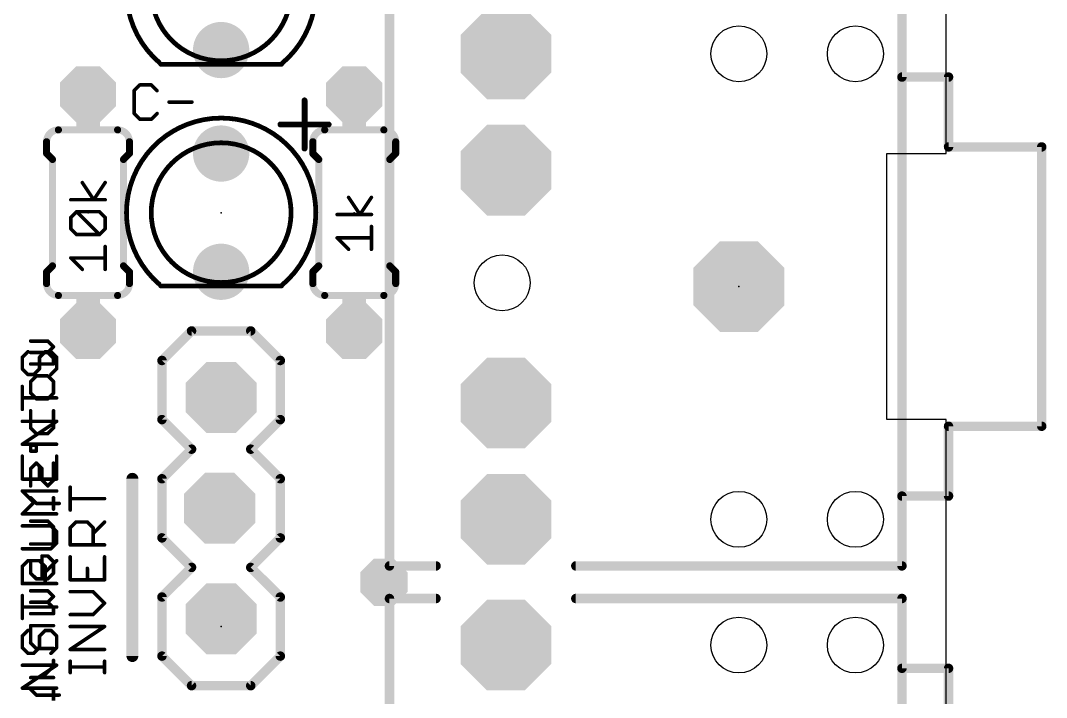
# Model space of a CAD drawing. Extents: x -2.2 to 51.7, y -0.4 to 51.
# Drawn here: x 29.67 to 51.69, y 22.61 to 37.15 of the extents above; entities that cross this region are included whole.
import ezdxf

# ---------------------------------------------------------------- set-up
doc = ezdxf.new("R2010")
doc.units = 0
for name, color, linetype in [('17', 94, 'CONTINUOUS'), ('18', 94, 'CONTINUOUS'), ('20', 178, 'CONTINUOUS'), ('21', 250, 'CONTINUOUS'), ('22', 250, 'CONTINUOUS'), ('23', 178, 'CONTINUOUS'), ('25', 250, 'CONTINUOUS'), ('253', 6, 'CONTINUOUS'), ('27', 250, 'CONTINUOUS'), ('51', 250, 'CONTINUOUS')]:
    doc.layers.add(name, color=color, linetype=linetype)

# ---------------------------------------------------------------- blocks, each defined once
blk = doc.blocks.new('ROUNDP')
at = {"const_width": 0.5}
blk.add_lwpolyline([(0, -0.25, 1), (0, 0.25, 1), (0, -0.25)], format="xyb", dxfattribs=at)
blk = doc.blocks.new('OCTAGONP')
at = {"const_width": 0.5}
blk.add_lwpolyline([(-0.25, -0.1036), (-0.25, 0.1036), (-0.1036, 0.25), (0.1036, 0.25), (0.25, 0.1036), (0.25, -0.1036), (0.1036, -0.25), (-0.1036, -0.25), (-0.25, -0.1036), (-0.25, 0.1036)], dxfattribs=at)
blk = doc.blocks.new('RECT')
blk.add_solid([(-0.5, -0.5), (0.5, -0.5), (-0.5, 0.5), (0.5, 0.5)])
blk = doc.blocks.new('OCTAGONV')
at = {"const_width": 0.5}
blk.add_lwpolyline([(-0.25, -0.1036), (-0.25, 0.1036), (-0.1036, 0.25), (0.1036, 0.25), (0.25, 0.1036), (0.25, -0.1036), (0.1036, -0.25), (-0.1036, -0.25), (-0.25, -0.1036), (-0.25, 0.1036)], dxfattribs=at)

msp = doc.modelspace()

# ---------------------------------------------------------------- linework, layer by layer
at = {"layer": '20'}
for p, q in [((49.53, 34.29), (49.53, 50.4825)), ((48.26, 28.575), (48.26, 34.29)), ((48.26, 34.29), (48.5775, 34.29)), ((48.5775, 34.29), (49.53, 34.29)), ((49.53, 28.575), (48.26, 28.575)), ((49.53, 21.59), (49.53, 28.575))]:
    msp.add_line(p, q, dxfattribs=at)
for centre in [(45.085, 36.4325), (47.585, 36.4325), (40.005, 31.5125), (45.085, 26.4325), (47.585, 26.4325), (45.085, 23.7325), (47.585, 23.7325)]:
    msp.add_circle(centre, 0.6, dxfattribs=at)
at = {"layer": '21'}
for points, const_width in [([(31.9405, 37.7825, 0.2206), (32.6599, 36.2313)], 0.1016), ([(35.2734, 36.2215, 0.2226), (36.0045, 37.7825)], 0.1016), ([(32.6771, 36.2331, 1), (32.6771, 36.1823)], 0.0508), ([(32.8803, 36.1823, 1), (32.8803, 36.2331)], 0.0508), ([(35.0139, 36.2331, 1), (35.0139, 36.1823)], 0.0508), ([(35.2679, 36.1823, 1), (35.2679, 36.2331)], 0.0508), ([(35.7943, 35.4312, 1), (35.7308, 35.4312)], 0.0635), ([(30.48, 34.798, 0.4142), (30.226, 34.544)], 0.1524), ([(30.48, 34.7599, 1), (30.48, 34.8361)], 0.0762), ([(32.004, 34.544, 0.4142), (31.75, 34.798)], 0.1524), ([(31.75, 34.8361, 1), (31.75, 34.7599)], 0.0762), ([(32.9643, 34.7843, 0.2691), (31.9405, 33.02)], 0.1016), ([(32.9769, 34.7622, 1), (32.9517, 34.8064)], 0.0508), ([(36.0045, 33.02, 0.277), (34.9287, 34.8129)], 0.1016), ([(34.9407, 34.8353, 1), (34.9167, 34.7905)], 0.0508), ([(35.2456, 34.9461, 1), (35.2456, 34.8826)], 0.0635), ([(36.195, 34.798, 0.4142), (35.941, 34.544)], 0.1524), ([(36.195, 34.7599, 1), (36.195, 34.8361)], 0.0762), ([(36.2794, 34.8826, 1), (36.2794, 34.9461)], 0.0635), ([(37.719, 34.544, 0.4142), (37.465, 34.798)], 0.1524), ([(37.465, 34.8361, 1), (37.465, 34.7599)], 0.0762), ([(30.2641, 34.544, 1), (30.1879, 34.544)], 0.0762), ([(30.1879, 34.544, 1), (30.2641, 34.544)], 0.0762), ([(32.0421, 34.544, 1), (31.9659, 34.544)], 0.0762), ([(31.9659, 34.544, 1), (32.0421, 34.544)], 0.0762), ([(35.9791, 34.544, 1), (35.9029, 34.544)], 0.0762), ([(35.9029, 34.544, 1), (35.9791, 34.544)], 0.0762), ([(37.7571, 34.544, 1), (37.6809, 34.544)], 0.0762), ([(37.6809, 34.544, 1), (37.7571, 34.544)], 0.0762), ([(30.2529, 34.3169, 1), (30.1991, 34.2631)], 0.0762), ([(32.0309, 34.2631, 1), (31.9771, 34.3169)], 0.0762), ([(35.7308, 34.3974, 1), (35.7943, 34.3974)], 0.0635), ([(35.9679, 34.3169, 1), (35.9141, 34.2631)], 0.0762), ([(37.7459, 34.2631, 1), (37.6921, 34.3169)], 0.0762), ([(30.1879, 34.29, 1), (30.2641, 34.29)], 0.0762), ([(30.3911, 34.163, 1), (30.3149, 34.163)], 0.0762), ([(30.3261, 34.1361, 1), (30.3799, 34.1899)], 0.0762), ([(31.9151, 34.163, 1), (31.8389, 34.163)], 0.0762), ([(31.8501, 34.1899, 1), (31.9039, 34.1361)], 0.0762), ([(31.9659, 34.29, 1), (32.0421, 34.29)], 0.0762), ([(35.9029, 34.29, 1), (35.9791, 34.29)], 0.0762), ([(36.1061, 34.163, 1), (36.0299, 34.163)], 0.0762), ([(36.0411, 34.1361, 1), (36.0949, 34.1899)], 0.0762), ([(37.6301, 34.163, 1), (37.5539, 34.163)], 0.0762), ([(37.5651, 34.1899, 1), (37.6189, 34.1361)], 0.0762), ([(37.6809, 34.29, 1), (37.7571, 34.29)], 0.0762), ([(31.9405, 33.02, 0.2206), (32.6599, 31.4688)], 0.1016), ([(31.9151, 33.02, 1), (31.9659, 33.02)], 0.0508), ([(35.2734, 31.459, 0.2226), (36.0045, 33.02)], 0.1016), ([(35.9791, 33.02, 1), (36.0299, 33.02)], 0.0508), ([(30.3799, 31.8501, 1), (30.3261, 31.9039)], 0.0762), ([(31.9039, 31.9039, 1), (31.8501, 31.8501)], 0.0762), ([(36.0949, 31.8501, 1), (36.0411, 31.9039)], 0.0762), ([(37.6189, 31.9039, 1), (37.5651, 31.8501)], 0.0762), ([(30.2641, 31.75, 1), (30.1879, 31.75)], 0.0762), ([(30.1991, 31.7769, 1), (30.2529, 31.7231)], 0.0762), ([(30.3149, 31.877, 1), (30.3911, 31.877)], 0.0762), ([(31.8389, 31.877, 1), (31.9151, 31.877)], 0.0762), ([(32.0421, 31.75, 1), (31.9659, 31.75)], 0.0762), ([(31.9771, 31.7231, 1), (32.0309, 31.7769)], 0.0762), ([(35.9791, 31.75, 1), (35.9029, 31.75)], 0.0762), ([(35.9141, 31.7769, 1), (35.9679, 31.7231)], 0.0762), ([(36.0299, 31.877, 1), (36.1061, 31.877)], 0.0762), ([(37.5539, 31.877, 1), (37.6301, 31.877)], 0.0762), ([(37.7571, 31.75, 1), (37.6809, 31.75)], 0.0762), ([(37.6921, 31.7231, 1), (37.7459, 31.7769)], 0.0762), ([(30.226, 31.496, 0.4142), (30.48, 31.242)], 0.1524), ([(30.2641, 31.496, 1), (30.1879, 31.496)], 0.0762), ([(30.1879, 31.496, 1), (30.2641, 31.496)], 0.0762), ([(31.75, 31.242, 0.4142), (32.004, 31.496)], 0.1524), ([(32.0421, 31.496, 1), (31.9659, 31.496)], 0.0762), ([(31.9659, 31.496, 1), (32.0421, 31.496)], 0.0762), ([(32.6771, 31.4706, 1), (32.6771, 31.4198)], 0.0508), ([(32.8803, 31.4198, 1), (32.8803, 31.4706)], 0.0508), ([(35.0139, 31.4706, 1), (35.0139, 31.4198)], 0.0508), ([(35.2679, 31.4198, 1), (35.2679, 31.4706)], 0.0508), ([(35.941, 31.496, 0.4142), (36.195, 31.242)], 0.1524), ([(35.9791, 31.496, 1), (35.9029, 31.496)], 0.0762), ([(35.9029, 31.496, 1), (35.9791, 31.496)], 0.0762), ([(37.465, 31.242, 0.4142), (37.719, 31.496)], 0.1524), ([(37.7571, 31.496, 1), (37.6809, 31.496)], 0.0762), ([(37.6809, 31.496, 1), (37.7571, 31.496)], 0.0762), ([(30.48, 31.2039, 1), (30.48, 31.2801)], 0.0762), ([(31.75, 31.2801, 1), (31.75, 31.2039)], 0.0762), ([(36.195, 31.2039, 1), (36.195, 31.2801)], 0.0762), ([(37.465, 31.2801, 1), (37.465, 31.2039)], 0.0762), ([(33.3375, 30.5308, 1), (33.3375, 30.4292)], 0.1016), ([(33.3734, 30.4441, 1), (33.3016, 30.5159)], 0.1016), ([(34.6434, 30.5159, 1), (34.5716, 30.4441)], 0.1016), ([(34.6075, 30.4292, 1), (34.6075, 30.5308)], 0.1016), ([(29.7237, 29.9119, 1), (29.6856, 29.9119)], 0.0381), ([(29.841, 30.0213, 1), (29.8141, 30.0482)], 0.0381), ([(30.0923, 29.9119, 1), (30.0542, 29.9119)], 0.0381), ([(30.1962, 30.0538, 1), (30.1962, 30.0157)], 0.0381), ([(30.2096, 30.0213, 1), (30.1827, 30.0482)], 0.0381), ([(30.3325, 30.0482, 1), (30.3056, 30.0213)], 0.0381), ([(30.319, 30.0157, 1), (30.319, 30.0538)], 0.0381), ([(30.461, 29.9119, 1), (30.4229, 29.9119)], 0.0381), ([(29.6912, 29.9254, 1), (29.7181, 29.8984)], 0.0381), ([(30.0598, 29.9254, 1), (30.0868, 29.8984)], 0.0381), ([(30.4284, 29.8984, 1), (30.4554, 29.9254)], 0.0381), ([(32.7533, 29.845, 1), (32.6517, 29.845)], 0.1016), ([(32.6666, 29.8809, 1), (32.7384, 29.8091)], 0.1016), ([(35.2933, 29.845, 1), (35.1917, 29.845)], 0.1016), ([(35.2066, 29.8091, 1), (35.2784, 29.8809)], 0.1016), ([(29.7181, 29.6796, 1), (29.6912, 29.6527)], 0.0381), ([(29.6856, 29.6661, 1), (29.7237, 29.6661)], 0.0381), ([(29.8275, 29.5623, 1), (29.8275, 29.5242)], 0.0381), ([(29.8141, 29.5298, 1), (29.841, 29.5567)], 0.0381), ([(29.9369, 29.5567, 1), (29.9639, 29.5298)], 0.0381), ([(29.9504, 29.5242, 1), (29.9504, 29.5623)], 0.0381), ([(30.0542, 29.6661, 1), (30.0923, 29.6661)], 0.0381), ([(30.0868, 29.6527, 1), (30.0598, 29.6796)], 0.0381), ([(30.3056, 29.5567, 1), (30.3325, 29.5298)], 0.0381), ([(30.4229, 29.6661, 1), (30.461, 29.6661)], 0.0381), ([(30.4554, 29.6527, 1), (30.4284, 29.6796)], 0.0381), ([(29.7237, 29.2863, 1), (29.6856, 29.2863)], 0.0381), ([(29.7047, 29.0597, 1), (29.7047, 29.0216)], 0.0381), ([(30.4419, 29.0216, 1), (30.4419, 29.0597)], 0.0381), ([(29.6856, 28.7949, 1), (29.7237, 28.7949)], 0.0381), ([(32.7384, 28.6109, 1), (32.6666, 28.5391)], 0.1016), ([(35.2784, 28.5391, 1), (35.2066, 28.6109)], 0.1016), ([(29.7047, 28.557, 1), (29.7047, 28.5189)], 0.0381), ([(30.4525, 28.5221, 1), (30.4313, 28.5538)], 0.0381), ([(30.4419, 28.5189, 1), (30.4419, 28.557)], 0.0381), ([(32.6517, 28.575, 1), (32.7533, 28.575)], 0.1016), ([(35.1917, 28.575, 1), (35.2933, 28.575)], 0.1016), ([(29.7047, 28.0655, 1), (29.7047, 28.0274)], 0.0381), ([(29.6941, 28.0623, 1), (29.7152, 28.0306)], 0.0381), ([(30.4419, 28.0274, 1), (30.4419, 28.0655)], 0.0381), ([(33.3734, 27.9041, 1), (33.3016, 27.9759)], 0.1016), ([(33.3016, 27.9041, 1), (33.3734, 27.9759)], 0.1016), ([(34.6434, 27.9759, 1), (34.5716, 27.9041)], 0.1016), ([(34.5716, 27.9759, 1), (34.6434, 27.9041)], 0.1016), ([(29.7237, 27.7895, 1), (29.6856, 27.7895)], 0.0381), ([(30.461, 27.7895, 1), (30.4229, 27.7895)], 0.0381), ([(30.0923, 27.5438, 1), (30.0542, 27.5438)], 0.0381), ([(29.7047, 27.3171, 1), (29.7047, 27.279)], 0.0381), ([(29.6856, 27.298, 1), (29.7237, 27.298)], 0.0381), ([(30.0542, 27.298, 1), (30.0923, 27.298)], 0.0381), ([(30.4229, 27.298, 1), (30.461, 27.298)], 0.0381), ([(30.4419, 27.279, 1), (30.4419, 27.3171)], 0.0381), ([(32.131, 27.305, 1), (32.004, 27.305)], 0.127), ([(32.7533, 27.305, 1), (32.6517, 27.305)], 0.1016), ([(32.6666, 27.3409, 1), (32.7384, 27.2691)], 0.1016), ([(35.2933, 27.305, 1), (35.1917, 27.305)], 0.1016), ([(35.2066, 27.2691, 1), (35.2784, 27.3409)], 0.1016), ([(29.7181, 27.0546, 1), (29.6912, 27.0276)], 0.0381), ([(29.7047, 27.0602, 1), (29.7047, 27.0221)], 0.0381), ([(30.4419, 27.0221, 1), (30.4419, 27.0602)], 0.0381), ([(29.9639, 26.7819, 1), (29.9369, 26.8088)], 0.0381), ([(29.9369, 26.7819, 1), (29.9639, 26.8088)], 0.0381), ([(29.6912, 26.5631, 1), (29.7181, 26.5361)], 0.0381), ([(29.7047, 26.5687, 1), (29.7047, 26.5306)], 0.0381), ([(30.4419, 26.5306, 1), (30.4419, 26.5687)], 0.0381), ([(29.7047, 26.3117, 1), (29.7047, 26.2736)], 0.0381), ([(30.3325, 26.3062, 1), (30.3056, 26.2792)], 0.0381), ([(30.319, 26.2736, 1), (30.319, 26.3117)], 0.0381), ([(30.461, 26.1698, 1), (30.4229, 26.1698)], 0.0381), ([(30.4284, 26.1563, 1), (30.4554, 26.1833)], 0.0381), ([(32.7384, 26.0709, 1), (32.6666, 25.9991)], 0.1016), ([(32.6517, 26.035, 1), (32.7533, 26.035)], 0.1016), ([(35.1917, 26.035, 1), (35.2933, 26.035)], 0.1016), ([(35.2784, 25.9991, 1), (35.2066, 26.0709)], 0.1016), ([(29.7047, 25.8203, 1), (29.7047, 25.7822)], 0.0381), ([(30.3056, 25.8147, 1), (30.3325, 25.7877)], 0.0381), ([(30.319, 25.7822, 1), (30.319, 25.8203)], 0.0381), ([(30.4229, 25.9241, 1), (30.461, 25.9241)], 0.0381), ([(30.4554, 25.9106, 1), (30.4284, 25.9375)], 0.0381), ([(29.8275, 25.5633, 1), (29.8275, 25.5252)], 0.0381), ([(29.841, 25.5308, 1), (29.8141, 25.5577)], 0.0381), ([(30.0868, 25.5577, 1), (30.0598, 25.5308)], 0.0381), ([(30.0733, 25.5252, 1), (30.0733, 25.5633)], 0.0381), ([(30.4554, 25.5308, 1), (30.4284, 25.5577)], 0.0381), ([(29.6912, 25.4349, 1), (29.7181, 25.4079)], 0.0381), ([(29.7237, 25.4214, 1), (29.6856, 25.4214)], 0.0381), ([(30.2152, 25.4214, 1), (30.1771, 25.4214)], 0.0381), ([(30.1827, 25.312, 1), (30.2096, 25.2851)], 0.0381), ([(30.1827, 25.4079, 1), (30.2096, 25.4349)], 0.0381), ([(33.3734, 25.3641, 1), (33.3016, 25.4359)], 0.1016), ([(33.3016, 25.3641, 1), (33.3734, 25.4359)], 0.1016), ([(34.6434, 25.4359, 1), (34.5716, 25.3641)], 0.1016), ([(34.5716, 25.4359, 1), (34.6434, 25.3641)], 0.1016), ([(37.585, 25.4833, 1), (37.585, 25.3817)], 0.1016), ([(37.5342, 25.4325, 1), (37.6358, 25.4325)], 0.1016), ([(38.585, 25.3817, 1), (38.585, 25.4833)], 0.1016), ([(41.585, 25.4833, 1), (41.585, 25.3817)], 0.1016), ([(48.5342, 25.4325, 1), (48.6358, 25.4325)], 0.1016), ([(48.585, 25.3817, 1), (48.585, 25.4833)], 0.1016), ([(29.7047, 25.0718, 1), (29.7047, 25.0337)], 0.0381), ([(29.6856, 25.0528, 1), (29.7237, 25.0528)], 0.0381), ([(30.1771, 25.0528, 1), (30.2152, 25.0528)], 0.0381), ([(30.4419, 25.0337, 1), (30.4419, 25.0718)], 0.0381), ([(29.7237, 24.7959, 1), (29.6856, 24.7959)], 0.0381), ([(32.7533, 24.765, 1), (32.6517, 24.765)], 0.1016), ([(32.6666, 24.8009, 1), (32.7384, 24.7291)], 0.1016), ([(35.2933, 24.765, 1), (35.1917, 24.765)], 0.1016), ([(35.2066, 24.7291, 1), (35.2784, 24.8009)], 0.1016), ([(37.6358, 24.7325, 1), (37.5342, 24.7325)], 0.1016), ([(37.585, 24.7833, 1), (37.585, 24.6817)], 0.1016), ([(38.585, 24.6817, 1), (38.585, 24.7833)], 0.1016), ([(41.585, 24.7833, 1), (41.585, 24.6817)], 0.1016), ([(48.6358, 24.7325, 1), (48.5342, 24.7325)], 0.1016), ([(48.585, 24.6817, 1), (48.585, 24.7833)], 0.1016), ([(29.7047, 24.5692, 1), (29.7047, 24.5311)], 0.0381), ([(30.4419, 24.5311, 1), (30.4419, 24.5692)], 0.0381), ([(29.6856, 24.3044, 1), (29.7237, 24.3044)], 0.0381), ([(29.841, 24.034, 1), (29.8141, 24.0609)], 0.0381), ([(30.1962, 24.0665, 1), (30.1962, 24.0284)], 0.0381), ([(30.2096, 24.034, 1), (30.1827, 24.0609)], 0.0381), ([(30.3325, 24.0609, 1), (30.3056, 24.034)], 0.0381), ([(30.319, 24.0284, 1), (30.319, 24.0665)], 0.0381), ([(29.7237, 23.9246, 1), (29.6856, 23.9246)], 0.0381), ([(29.6912, 23.938, 1), (29.7181, 23.9111)], 0.0381), ([(30.0923, 23.9246, 1), (30.0542, 23.9246)], 0.0381), ([(30.0598, 23.938, 1), (30.0868, 23.9111)], 0.0381), ([(30.461, 23.9246, 1), (30.4229, 23.9246)], 0.0381), ([(30.4284, 23.9111, 1), (30.4554, 23.938)], 0.0381), ([(29.7181, 23.6923, 1), (29.6912, 23.6654)], 0.0381), ([(29.6856, 23.6788, 1), (29.7237, 23.6788)], 0.0381), ([(29.8275, 23.575, 1), (29.8275, 23.5369)], 0.0381), ([(29.8141, 23.5425, 1), (29.841, 23.5694)], 0.0381), ([(29.9369, 23.5694, 1), (29.9639, 23.5425)], 0.0381), ([(29.9504, 23.5369, 1), (29.9504, 23.575)], 0.0381), ([(30.0542, 23.6788, 1), (30.0923, 23.6788)], 0.0381), ([(30.0868, 23.6654, 1), (30.0598, 23.6923)], 0.0381), ([(30.3056, 23.5694, 1), (30.3325, 23.5425)], 0.0381), ([(30.4229, 23.6788, 1), (30.461, 23.6788)], 0.0381), ([(30.4554, 23.6654, 1), (30.4284, 23.6923)], 0.0381), ([(32.7384, 23.5309, 1), (32.6666, 23.4591)], 0.1016), ([(35.2784, 23.4591, 1), (35.2066, 23.5309)], 0.1016), ([(32.004, 23.495, 1), (32.131, 23.495)], 0.127), ([(32.6517, 23.495, 1), (32.7533, 23.495)], 0.1016), ([(35.1917, 23.495, 1), (35.2933, 23.495)], 0.1016), ([(29.7047, 23.3181, 1), (29.7047, 23.28)], 0.0381), ([(30.4525, 23.2832, 1), (30.4313, 23.3149)], 0.0381), ([(30.4419, 23.28, 1), (30.4419, 23.3181)], 0.0381), ([(33.3375, 22.9108, 1), (33.3375, 22.8092)], 0.1016), ([(33.3016, 22.8241, 1), (33.3734, 22.8959)], 0.1016), ([(34.5716, 22.8959, 1), (34.6434, 22.8241)], 0.1016), ([(34.6075, 22.8092, 1), (34.6075, 22.9108)], 0.1016), ([(29.7047, 22.8266, 1), (29.7047, 22.7885)], 0.0381), ([(29.6941, 22.8234, 1), (29.7152, 22.7917)], 0.0381), ([(30.4419, 22.7885, 1), (30.4419, 22.8266)], 0.0381)]:
    msp.add_lwpolyline(points, format="xyb", dxfattribs=dict(at, const_width=const_width))
for points, const_width in [([(37.585, 25.4325), (37.585, 37.4325)], 0.2032), ([(48.585, 25.4325), (48.585, 37.4325)], 0.2032), ([(32.6771, 36.2077), (32.8803, 36.2077)], 0.1016), ([(35.2679, 36.2077), (35.0139, 36.2077)], 0.1016), ([(35.7625, 34.3974), (35.7625, 35.4312)], 0.127), ([(35.2456, 34.9143), (36.2794, 34.9143)], 0.127), ([(30.226, 34.544), (30.226, 34.29)], 0.1524), ([(32.004, 34.544), (32.004, 34.29)], 0.1524), ([(35.941, 34.544), (35.941, 34.29)], 0.1524), ([(37.719, 34.544), (37.719, 34.29)], 0.1524), ([(30.353, 34.163), (30.226, 34.29)], 0.1524), ([(31.877, 34.163), (32.004, 34.29)], 0.1524), ([(36.068, 34.163), (35.941, 34.29)], 0.1524), ([(37.592, 34.163), (37.719, 34.29)], 0.1524), ([(30.353, 31.877), (30.353, 34.163)], 0.1524), ([(31.877, 31.877), (31.877, 34.163)], 0.1524), ([(36.068, 31.877), (36.068, 34.163)], 0.1524), ([(37.592, 31.877), (37.592, 34.163)], 0.1524), ([(30.353, 31.877), (30.226, 31.75)], 0.1524), ([(31.877, 31.877), (32.004, 31.75)], 0.1524), ([(36.068, 31.877), (35.941, 31.75)], 0.1524), ([(37.592, 31.877), (37.719, 31.75)], 0.1524), ([(30.226, 31.496), (30.226, 31.75)], 0.1524), ([(32.004, 31.496), (32.004, 31.75)], 0.1524), ([(35.941, 31.496), (35.941, 31.75)], 0.1524), ([(37.719, 31.496), (37.719, 31.75)], 0.1524), ([(32.6771, 31.4452), (32.8803, 31.4452)], 0.1016), ([(35.2679, 31.4452), (35.0139, 31.4452)], 0.1016), ([(32.7025, 29.845), (33.3375, 30.48)], 0.2032), ([(33.3375, 30.48), (34.6075, 30.48)], 0.2032), ([(34.6075, 30.48), (35.2425, 29.845)], 0.2032), ([(29.8275, 30.0348), (29.7047, 29.9119)], 0.0762), ([(29.7047, 29.9119), (29.7047, 29.6661)], 0.0762), ([(30.0733, 29.9119), (30.1962, 30.0348)], 0.0762), ([(30.0733, 29.6661), (30.0733, 29.9119)], 0.0762), ([(30.1962, 30.0348), (30.319, 30.0348)], 0.0762), ([(30.319, 30.0348), (30.4419, 29.9119)], 0.0762), ([(30.4419, 29.9119), (30.4419, 29.6661)], 0.0762), ([(32.7025, 28.575), (32.7025, 29.845)], 0.2032), ([(35.2425, 29.845), (35.2425, 28.575)], 0.2032), ([(29.7047, 29.6661), (29.8275, 29.5433)], 0.0762), ([(29.8275, 29.5433), (29.9504, 29.5433)], 0.0762), ([(29.9504, 29.5433), (30.0733, 29.6661)], 0.0762), ([(30.4419, 29.6661), (30.319, 29.5433)], 0.0762), ([(29.7047, 28.7949), (29.7047, 29.2863)], 0.0762), ([(30.4419, 29.0406), (29.7047, 29.0406)], 0.0762), ([(33.3375, 27.94), (32.7025, 28.575)], 0.2032), ([(35.2425, 28.575), (34.6075, 27.94)], 0.2032), ([(29.7047, 28.0464), (30.4419, 28.5379)], 0.0762), ([(30.4419, 28.5379), (29.7047, 28.5379)], 0.0762), ([(30.4419, 28.0464), (29.7047, 28.0464)], 0.0762), ([(32.7025, 27.305), (33.3375, 27.94)], 0.2032), ([(34.6075, 27.94), (35.2425, 27.305)], 0.2032), ([(29.7047, 27.7895), (29.7047, 27.298)], 0.0762), ([(30.4419, 27.298), (30.4419, 27.7895)], 0.0762), ([(30.0733, 27.298), (30.0733, 27.5438)], 0.0762), ([(29.7047, 27.298), (30.4419, 27.298)], 0.0762), ([(32.0675, 23.495), (32.0675, 27.305)], 0.254), ([(32.7025, 26.035), (32.7025, 27.305)], 0.2032), ([(35.2425, 27.305), (35.2425, 26.035)], 0.2032), ([(29.9504, 26.7954), (29.7047, 27.0411)], 0.0762), ([(29.7047, 27.0411), (30.4419, 27.0411)], 0.0762), ([(29.7047, 26.5496), (29.9504, 26.7954)], 0.0762), ([(30.4419, 26.5496), (29.7047, 26.5496)], 0.0762), ([(30.319, 26.2927), (29.7047, 26.2927)], 0.0762), ([(30.4419, 26.1698), (30.319, 26.2927)], 0.0762), ([(30.4419, 25.9241), (30.4419, 26.1698)], 0.0762), ([(33.3375, 25.4), (32.7025, 26.035)], 0.2032), ([(35.2425, 26.035), (34.6075, 25.4)], 0.2032), ([(29.7047, 25.8012), (30.319, 25.8012)], 0.0762), ([(30.319, 25.8012), (30.4419, 25.9241)], 0.0762), ([(29.7047, 25.4214), (29.8275, 25.5443)], 0.0762), ([(29.8275, 25.5443), (30.0733, 25.5443)], 0.0762), ([(30.0733, 25.5443), (30.1962, 25.4214)], 0.0762), ([(30.1962, 25.2985), (30.4419, 25.5443)], 0.0762), ([(29.7047, 25.0528), (29.7047, 25.4214)], 0.0762), ([(30.1962, 25.4214), (30.1962, 25.0528)], 0.0762), ([(32.7025, 24.765), (33.3375, 25.4)], 0.2032), ([(34.6075, 25.4), (35.2425, 24.765)], 0.2032), ([(37.585, 25.4325), (38.585, 25.4325)], 0.2032), ([(48.585, 25.4325), (41.585, 25.4325)], 0.2032), ([(30.4419, 25.0528), (29.7047, 25.0528)], 0.0762), ([(29.7047, 24.3044), (29.7047, 24.7959)], 0.0762), ([(32.7025, 23.495), (32.7025, 24.765)], 0.2032), ([(35.2425, 24.765), (35.2425, 23.495)], 0.2032), ([(37.585, 12.7325), (37.585, 24.7325)], 0.2032), ([(37.585, 24.7325), (38.585, 24.7325)], 0.2032), ([(48.585, 24.7325), (41.585, 24.7325)], 0.2032), ([(48.585, 12.7325), (48.585, 24.7325)], 0.2032), ([(30.4419, 24.5501), (29.7047, 24.5501)], 0.0762), ([(29.8275, 24.0474), (29.7047, 23.9246)], 0.0762), ([(30.0733, 23.9246), (30.1962, 24.0474)], 0.0762), ([(30.1962, 24.0474), (30.319, 24.0474)], 0.0762), ([(30.319, 24.0474), (30.4419, 23.9246)], 0.0762), ([(29.7047, 23.9246), (29.7047, 23.6788)], 0.0762), ([(30.0733, 23.6788), (30.0733, 23.9246)], 0.0762), ([(30.4419, 23.9246), (30.4419, 23.6788)], 0.0762), ([(29.7047, 23.6788), (29.8275, 23.556)], 0.0762), ([(29.8275, 23.556), (29.9504, 23.556)], 0.0762), ([(29.9504, 23.556), (30.0733, 23.6788)], 0.0762), ([(30.4419, 23.6788), (30.319, 23.556)], 0.0762), ([(32.7025, 23.495), (33.3375, 22.86)], 0.2032), ([(34.6075, 22.86), (35.2425, 23.495)], 0.2032), ([(29.7047, 22.8075), (30.4419, 23.299)], 0.0762), ([(30.4419, 23.299), (29.7047, 23.299)], 0.0762), ([(33.3375, 22.86), (34.6075, 22.86)], 0.2032), ([(30.4419, 22.8075), (29.7047, 22.8075)], 0.0762)]:
    msp.add_lwpolyline(points, dxfattribs=dict(at, const_width=const_width))
at = {"layer": '22', "const_width": 0.0762}
for points in [[(30.2517, 30.2616), (29.8831, 30.2616)], [(30.3746, 30.1387), (30.2517, 30.2616)], [(30.2517, 30.0158), (30.3746, 30.1387)], [(30.2517, 30.0158), (29.8831, 30.0158)], [(30.3746, 29.893), (30.2517, 30.0158)], [(29.8831, 29.7701), (30.3746, 29.7701)], [(30.3746, 29.7701), (30.3746, 29.893)], [(29.8831, 29.3903), (30.006, 29.5132)], [(30.006, 29.5132), (30.2517, 29.5132)], [(30.2517, 29.5132), (30.3746, 29.3903)], [(29.8831, 29.1446), (29.8831, 29.3903)], [(30.3746, 29.3903), (30.3746, 29.1446)], [(30.006, 29.0217), (29.8831, 29.1446)], [(30.3746, 29.1446), (30.2517, 29.0217)], [(30.2517, 29.0217), (30.006, 29.0217)], [(29.8831, 28.3961), (29.8831, 28.7648)], [(30.3746, 28.7648), (30.3746, 28.3961)], [(30.006, 28.2733), (29.8831, 28.3961)], [(30.3746, 28.3961), (30.2517, 28.2733)], [(30.2517, 28.2733), (30.006, 28.2733)], [(30.006, 28.0219), (29.8831, 28.0219)], [(29.8831, 28.0219), (29.8831, 27.8991)], [(30.006, 27.8991), (30.006, 28.0219)], [(29.8831, 27.8991), (30.006, 27.8991)], [(29.8831, 27.5193), (30.006, 27.6421)], [(29.8831, 27.1507), (29.8831, 27.5193)], [(30.006, 27.6421), (30.1288, 27.5193)], [(30.1288, 27.5193), (30.1288, 27.2735)], [(30.3746, 27.2735), (30.3746, 27.6421)], [(30.1288, 27.2735), (30.2517, 27.1507)], [(30.2517, 27.1507), (30.3746, 27.2735)], [(30.006, 26.7746), (29.8831, 26.8975)], [(30.3746, 26.6517), (30.3746, 26.8975)], [(30.4975, 26.7746), (30.006, 26.7746)], [(30.2517, 26.3948), (29.8831, 26.3948)], [(30.3746, 26.2719), (30.2517, 26.3948)], [(30.3746, 25.9033), (30.3746, 26.2719)], [(29.8831, 25.9033), (30.3746, 25.9033)], [(29.8831, 25.5235), (29.8831, 25.2777)], [(30.2517, 25.6464), (30.1288, 25.6464)], [(30.1288, 25.6464), (30.1288, 25.1549)], [(30.3746, 25.5235), (30.2517, 25.6464)], [(30.3746, 25.2777), (30.3746, 25.5235)], [(29.8831, 25.2777), (30.006, 25.1549)], [(30.006, 25.1549), (30.2517, 25.1549)], [(30.2517, 25.1549), (30.3746, 25.2777)], [(30.2517, 24.8979), (29.8831, 24.8979)], [(30.3746, 24.7751), (30.2517, 24.8979)], [(30.2517, 24.6522), (29.8831, 24.6522)], [(30.2517, 24.6522), (30.3746, 24.7751)], [(30.3746, 24.5293), (30.2517, 24.6522)], [(29.8831, 24.4065), (30.3746, 24.4065)], [(30.3746, 24.4065), (30.3746, 24.5293)], [(29.8831, 23.7809), (29.8831, 24.1495)], [(29.8831, 24.1495), (30.3746, 24.1495)], [(30.006, 23.658), (29.8831, 23.7809)], [(30.3746, 23.658), (30.006, 23.658)], [(30.3746, 23.2801), (30.3746, 23.403)], [(30.1288, 23.0344), (30.3746, 23.2801)], [(29.8831, 23.0344), (30.3746, 23.0344)], [(30.006, 22.6583), (29.8831, 22.7812)], [(30.4975, 22.6583), (30.006, 22.6583)], [(30.3746, 22.5354), (30.3746, 22.7812)]]:
    msp.add_lwpolyline(points, dxfattribs=at)
at = {"layer": '22', "const_width": 0.0381}
for points in [[(29.8831, 30.2806, 1), (29.8831, 30.2425)], [(30.2652, 30.2751, 1), (30.2382, 30.2481)], [(30.2517, 30.2425, 1), (30.2517, 30.2806)], [(30.3881, 30.1252, 1), (30.3611, 30.1522)], [(30.3611, 30.1252, 1), (30.3881, 30.1522)], [(29.8831, 30.0349, 1), (29.8831, 29.9968)], [(30.2652, 30.0293, 1), (30.2382, 30.0024)], [(30.2382, 30.0293, 1), (30.2652, 30.0024)], [(30.2517, 29.9968, 1), (30.2517, 30.0349)], [(29.8831, 29.7892, 1), (29.8831, 29.7511)], [(30.3936, 29.893, 1), (30.3555, 29.893)], [(30.3555, 29.7701, 1), (30.3936, 29.7701)], [(30.3611, 29.8795, 1), (30.3881, 29.9064)], [(30.3746, 29.7511, 1), (30.3746, 29.7892)], [(30.006, 29.5322, 1), (30.006, 29.4941)], [(30.0194, 29.4997, 1), (29.9925, 29.5266)], [(30.2652, 29.5266, 1), (30.2382, 29.4997)], [(30.2517, 29.4941, 1), (30.2517, 29.5322)], [(29.8696, 29.4038, 1), (29.8966, 29.3768)], [(29.9022, 29.3903, 1), (29.8641, 29.3903)], [(30.3936, 29.3903, 1), (30.3555, 29.3903)], [(30.3611, 29.3768, 1), (30.3881, 29.4038)], [(29.8966, 29.158, 1), (29.8696, 29.1311)], [(29.8641, 29.1446, 1), (29.9022, 29.1446)], [(30.3555, 29.1446, 1), (30.3936, 29.1446)], [(30.3881, 29.1311, 1), (30.3611, 29.158)], [(30.006, 29.0407, 1), (30.006, 29.0026)], [(29.9925, 29.0082, 1), (30.0194, 29.0352)], [(30.2382, 29.0352, 1), (30.2652, 29.0082)], [(30.2517, 29.0026, 1), (30.2517, 29.0407)], [(29.9022, 28.7648, 1), (29.8641, 28.7648)], [(30.3936, 28.7648, 1), (30.3555, 28.7648)], [(29.8966, 28.4096, 1), (29.8696, 28.3827)], [(29.8641, 28.3961, 1), (29.9022, 28.3961)], [(30.3555, 28.3961, 1), (30.3936, 28.3961)], [(30.3881, 28.3827, 1), (30.3611, 28.4096)], [(30.006, 28.2923, 1), (30.006, 28.2542)], [(29.9925, 28.2598, 1), (30.0194, 28.2867)], [(30.2382, 28.2867, 1), (30.2652, 28.2598)], [(30.2517, 28.2542, 1), (30.2517, 28.2923)], [(29.8831, 28.041, 1), (29.8831, 28.0029)], [(29.9022, 28.0219, 1), (29.8641, 28.0219)], [(30.025, 28.0219, 1), (29.9869, 28.0219)], [(30.006, 28.0029, 1), (30.006, 28.041)], [(29.8831, 27.9181, 1), (29.8831, 27.88)], [(29.8641, 27.8991, 1), (29.9022, 27.8991)], [(29.9869, 27.8991, 1), (30.025, 27.8991)], [(30.006, 27.88, 1), (30.006, 27.9181)], [(29.8696, 27.5327, 1), (29.8966, 27.5058)], [(29.9022, 27.5193, 1), (29.8641, 27.5193)], [(30.0194, 27.6556, 1), (29.9925, 27.6287)], [(30.0194, 27.6287, 1), (29.9925, 27.6556)], [(30.1479, 27.5193, 1), (30.1098, 27.5193)], [(30.1154, 27.5058, 1), (30.1423, 27.5327)], [(30.3936, 27.6421, 1), (30.3555, 27.6421)], [(30.1423, 27.287, 1), (30.1154, 27.2601)], [(30.3881, 27.2601, 1), (30.3611, 27.287)], [(29.8641, 27.1507, 1), (29.9022, 27.1507)], [(30.1098, 27.2735, 1), (30.1479, 27.2735)], [(30.2382, 27.1641, 1), (30.2652, 27.1372)], [(30.2382, 27.1372, 1), (30.2652, 27.1641)], [(30.3555, 27.2735, 1), (30.3936, 27.2735)], [(29.8966, 26.9109, 1), (29.8696, 26.884)], [(30.3936, 26.8975, 1), (30.3555, 26.8975)], [(30.006, 26.7936, 1), (30.006, 26.7555)], [(29.9925, 26.7611, 1), (30.0194, 26.788)], [(30.3555, 26.6517, 1), (30.3936, 26.6517)], [(30.4975, 26.7555, 1), (30.4975, 26.7936)], [(29.8831, 26.4138, 1), (29.8831, 26.3757)], [(30.2652, 26.4082, 1), (30.2382, 26.3813)], [(30.2517, 26.3757, 1), (30.2517, 26.4138)], [(30.3936, 26.2719, 1), (30.3555, 26.2719)], [(30.3611, 26.2584, 1), (30.3881, 26.2854)], [(29.8831, 25.9223, 1), (29.8831, 25.8842)], [(30.3555, 25.9033, 1), (30.3936, 25.9033)], [(30.3746, 25.8842, 1), (30.3746, 25.9223)], [(29.9022, 25.5235, 1), (29.8641, 25.5235)], [(30.1288, 25.6654, 1), (30.1288, 25.6273)], [(30.1479, 25.6464, 1), (30.1098, 25.6464)], [(30.2652, 25.6598, 1), (30.2382, 25.6329)], [(30.2517, 25.6273, 1), (30.2517, 25.6654)], [(30.3936, 25.5235, 1), (30.3555, 25.5235)], [(30.3611, 25.51, 1), (30.3881, 25.537)], [(29.8966, 25.2912, 1), (29.8696, 25.2643)], [(29.8641, 25.2777, 1), (29.9022, 25.2777)], [(30.006, 25.1739, 1), (30.006, 25.1358)], [(29.9925, 25.1414, 1), (30.0194, 25.1683)], [(30.1098, 25.1549, 1), (30.1479, 25.1549)], [(30.2382, 25.1683, 1), (30.2652, 25.1414)], [(30.2517, 25.1358, 1), (30.2517, 25.1739)], [(30.3555, 25.2777, 1), (30.3936, 25.2777)], [(30.3881, 25.2643, 1), (30.3611, 25.2912)], [(29.8831, 24.917, 1), (29.8831, 24.8789)], [(30.2652, 24.9114, 1), (30.2382, 24.8845)], [(30.2517, 24.8789, 1), (30.2517, 24.917)], [(29.8831, 24.6713, 1), (29.8831, 24.6332)], [(30.2652, 24.6657, 1), (30.2382, 24.6387)], [(30.2382, 24.6657, 1), (30.2652, 24.6387)], [(30.2517, 24.6332, 1), (30.2517, 24.6713)], [(30.3881, 24.7616, 1), (30.3611, 24.7885)], [(30.3611, 24.7616, 1), (30.3881, 24.7885)], [(29.8831, 24.4255, 1), (29.8831, 24.3874)], [(30.3936, 24.5293, 1), (30.3555, 24.5293)], [(30.3611, 24.5159, 1), (30.3881, 24.5428)], [(30.3746, 24.3874, 1), (30.3746, 24.4255)], [(30.3555, 24.4065, 1), (30.3936, 24.4065)], [(29.8831, 24.1686, 1), (29.8831, 24.1305)], [(29.9022, 24.1495, 1), (29.8641, 24.1495)], [(30.3746, 24.1305, 1), (30.3746, 24.1686)], [(29.8966, 23.7944, 1), (29.8696, 23.7674)], [(29.8641, 23.7809, 1), (29.9022, 23.7809)], [(30.006, 23.6771, 1), (30.006, 23.639)], [(29.9925, 23.6446, 1), (30.0194, 23.6715)], [(30.3746, 23.639, 1), (30.3746, 23.6771)], [(30.3936, 23.403, 1), (30.3555, 23.403)], [(30.3555, 23.2801, 1), (30.3936, 23.2801)], [(30.3881, 23.2666, 1), (30.3611, 23.2936)], [(29.8831, 23.0534, 1), (29.8831, 23.0153)], [(30.1154, 23.0478, 1), (30.1423, 23.0209)], [(30.3746, 23.0153, 1), (30.3746, 23.0534)], [(29.8966, 22.7946, 1), (29.8696, 22.7677)], [(30.006, 22.6773, 1), (30.006, 22.6392)], [(29.9925, 22.6448, 1), (30.0194, 22.6718)], [(30.3936, 22.7812, 1), (30.3555, 22.7812)], [(30.4975, 22.6392, 1), (30.4975, 22.6773)]]:
    msp.add_lwpolyline(points, format="xyb", dxfattribs=at)
at = {"layer": '23'}
for p in [(31.115, 33.02), (33.9725, 33.02), (36.83, 33.02), (45.085, 31.4325), (33.9725, 24.13)]:
    msp.add_point(p, dxfattribs=at)
at = {"layer": '25', "const_width": 0.0762}
for points in [[(32.2285, 35.7638), (32.1056, 35.641)], [(32.1056, 35.641), (32.1056, 35.1495)], [(32.4742, 35.7638), (32.2285, 35.7638)], [(32.5971, 35.641), (32.4742, 35.7638)], [(32.854, 35.3952), (33.3455, 35.3952)], [(32.1056, 35.1495), (32.2285, 35.0266)], [(32.2285, 35.0266), (32.4742, 35.0266)], [(32.4742, 35.0266), (32.5971, 35.1495)], [(30.7334, 26.632), (30.7334, 27.1235)], [(31.4706, 26.8777), (30.7334, 26.8777)], [(30.7334, 26.2522), (30.8562, 26.3751)], [(30.7334, 25.8836), (30.7334, 26.2522)], [(30.8562, 26.3751), (31.102, 26.3751)], [(31.102, 26.3751), (31.2249, 26.2522)], [(31.2249, 26.1293), (31.4706, 26.3751)], [(31.2249, 26.2522), (31.2249, 25.8836)], [(31.4706, 25.8836), (30.7334, 25.8836)], [(30.7334, 25.6267), (30.7334, 25.1352)], [(31.4706, 25.1352), (31.4706, 25.6267)], [(31.102, 25.1352), (31.102, 25.3809)], [(30.7334, 25.1352), (31.4706, 25.1352)], [(31.2249, 24.8782), (30.7334, 24.8782)], [(31.4706, 24.6325), (31.2249, 24.8782)], [(31.2249, 24.3868), (31.4706, 24.6325)], [(30.7334, 24.3868), (31.2249, 24.3868)], [(30.7334, 23.6383), (31.4706, 24.1298)], [(31.4706, 24.1298), (30.7334, 24.1298)], [(31.4706, 23.6383), (30.7334, 23.6383)], [(30.7334, 23.1394), (30.7334, 23.3851)], [(31.4706, 23.1394), (31.4706, 23.3851)], [(31.4706, 23.2623), (30.7334, 23.2623)]]:
    msp.add_lwpolyline(points, dxfattribs=at)
at = {"layer": '25', "const_width": 0.0381}
for points in [[(32.1247, 35.641, 1), (32.0866, 35.641)], [(32.0921, 35.6544, 1), (32.1191, 35.6275)], [(32.2285, 35.7829, 1), (32.2285, 35.7448)], [(32.2419, 35.7504, 1), (32.215, 35.7773)], [(32.4877, 35.7773, 1), (32.4607, 35.7504)], [(32.4742, 35.7448, 1), (32.4742, 35.7829)], [(32.5836, 35.6275, 1), (32.6106, 35.6544)], [(32.854, 35.4143, 1), (32.854, 35.3762)], [(33.3455, 35.3762, 1), (33.3455, 35.4143)], [(32.1191, 35.1629, 1), (32.0921, 35.136)], [(32.0866, 35.1495, 1), (32.1247, 35.1495)], [(32.2285, 35.0457, 1), (32.2285, 35.0076)], [(32.215, 35.0131, 1), (32.2419, 35.0401)], [(32.4607, 35.0401, 1), (32.4877, 35.0131)], [(32.4742, 35.0076, 1), (32.4742, 35.0457)], [(32.6106, 35.136, 1), (32.5836, 35.1629)], [(30.7524, 27.1235, 1), (30.7143, 27.1235)], [(30.7334, 26.8968, 1), (30.7334, 26.8587)], [(31.4706, 26.8587, 1), (31.4706, 26.8968)], [(30.7143, 26.632, 1), (30.7524, 26.632)], [(30.7199, 26.2657, 1), (30.7468, 26.2387)], [(30.7524, 26.2522, 1), (30.7143, 26.2522)], [(30.8562, 26.3941, 1), (30.8562, 26.356)], [(30.8697, 26.3616, 1), (30.8428, 26.3885)], [(31.1155, 26.3885, 1), (31.0885, 26.3616)], [(31.102, 26.356, 1), (31.102, 26.3941)], [(31.2439, 26.2522, 1), (31.2058, 26.2522)], [(31.2114, 26.2387, 1), (31.2383, 26.2657)], [(31.4841, 26.3616, 1), (31.4571, 26.3885)], [(31.2114, 26.1428, 1), (31.2383, 26.1159)], [(30.7334, 25.9026, 1), (30.7334, 25.8645)], [(30.7143, 25.8836, 1), (30.7524, 25.8836)], [(31.2058, 25.8836, 1), (31.2439, 25.8836)], [(31.4706, 25.8645, 1), (31.4706, 25.9026)], [(30.7524, 25.6267, 1), (30.7143, 25.6267)], [(31.4897, 25.6267, 1), (31.4516, 25.6267)], [(31.121, 25.3809, 1), (31.0829, 25.3809)], [(30.7334, 25.1542, 1), (30.7334, 25.1161)], [(30.7143, 25.1352, 1), (30.7524, 25.1352)], [(31.0829, 25.1352, 1), (31.121, 25.1352)], [(31.4516, 25.1352, 1), (31.4897, 25.1352)], [(31.4706, 25.1161, 1), (31.4706, 25.1542)], [(30.7334, 24.8973, 1), (30.7334, 24.8592)], [(31.2383, 24.8917, 1), (31.2114, 24.8648)], [(31.2249, 24.8592, 1), (31.2249, 24.8973)], [(31.4841, 24.619, 1), (31.4571, 24.646)], [(31.4571, 24.619, 1), (31.4841, 24.646)], [(30.7334, 24.4058, 1), (30.7334, 24.3677)], [(31.2114, 24.4002, 1), (31.2383, 24.3733)], [(31.2249, 24.3677, 1), (31.2249, 24.4058)], [(30.7334, 24.1489, 1), (30.7334, 24.1108)], [(31.4812, 24.114, 1), (31.46, 24.1457)], [(31.4706, 24.1108, 1), (31.4706, 24.1489)], [(30.7334, 23.6574, 1), (30.7334, 23.6193)], [(30.7228, 23.6542, 1), (30.7439, 23.6225)], [(31.4706, 23.6193, 1), (31.4706, 23.6574)], [(30.7524, 23.3851, 1), (30.7143, 23.3851)], [(31.4897, 23.3851, 1), (31.4516, 23.3851)], [(30.7334, 23.2813, 1), (30.7334, 23.2432)], [(30.7143, 23.1394, 1), (30.7524, 23.1394)], [(31.4516, 23.1394, 1), (31.4897, 23.1394)], [(31.4706, 23.2432, 1), (31.4706, 23.2813)]]:
    msp.add_lwpolyline(points, format="xyb", dxfattribs=at)
at = {"layer": '253', "const_width": 0.1016}
for points in [[(33.9725, 36.2815, 1), (33.9725, 39.2835, 1), (33.9725, 36.2815)], [(33.9725, 31.519, 1), (33.9725, 34.521, 1), (33.9725, 31.519)]]:
    msp.add_lwpolyline(points, format="xyb", dxfattribs=at)
at = {"layer": '27', "const_width": 0.0762}
for points in [[(31.2376, 33.298), (30.9918, 33.6666)], [(31.4833, 33.6666), (31.2376, 33.298)], [(31.4833, 33.298), (30.7461, 33.298)], [(36.9526, 32.9805), (36.7068, 33.3491)], [(37.1983, 33.3491), (36.9526, 32.9805)], [(30.7461, 32.9182), (30.8689, 33.0411)], [(30.8689, 33.0411), (31.3604, 33.0411)], [(31.3604, 32.5496), (30.8689, 33.0411)], [(31.3604, 33.0411), (31.4833, 32.9182)], [(30.7461, 32.6725), (30.7461, 32.9182)], [(31.4833, 32.9182), (31.4833, 32.6725)], [(37.1983, 32.9805), (36.4611, 32.9805)], [(30.8689, 32.5496), (30.7461, 32.6725)], [(31.4833, 32.6725), (31.3604, 32.5496)], [(37.1983, 32.2321), (37.1983, 32.7236)], [(31.3604, 32.5496), (30.8689, 32.5496)], [(36.7068, 32.2321), (36.4611, 32.4778)], [(36.4611, 32.4778), (37.1983, 32.4778)], [(31.4833, 31.8012), (31.4833, 32.2927)], [(30.9918, 31.8012), (30.7461, 32.0469)], [(30.7461, 32.0469), (31.4833, 32.0469)]]:
    msp.add_lwpolyline(points, dxfattribs=at)
at = {"layer": '27', "const_width": 0.0381}
for points in [[(31.0077, 33.6772, 1), (30.976, 33.6561)], [(31.4992, 33.6561, 1), (31.4674, 33.6772)], [(30.7461, 33.3171, 1), (30.7461, 33.279)], [(31.2217, 33.3086, 1), (31.2534, 33.2875)], [(31.2217, 33.2875, 1), (31.2534, 33.3086)], [(31.4833, 33.279, 1), (31.4833, 33.3171)], [(36.7227, 33.3597, 1), (36.691, 33.3386)], [(37.2142, 33.3386, 1), (37.1824, 33.3597)], [(30.8824, 33.0546, 1), (30.8555, 33.0276)], [(30.8689, 33.0601, 1), (30.8689, 33.022)], [(30.8824, 33.0276, 1), (30.8555, 33.0546)], [(31.3739, 33.0546, 1), (31.347, 33.0276)], [(31.3604, 33.022, 1), (31.3604, 33.0601)], [(30.7326, 32.9317, 1), (30.7595, 32.9047)], [(30.7651, 32.9182, 1), (30.727, 32.9182)], [(31.5023, 32.9182, 1), (31.4642, 32.9182)], [(31.4698, 32.9047, 1), (31.4968, 32.9317)], [(36.4611, 32.9996, 1), (36.4611, 32.9615)], [(36.9367, 32.9911, 1), (36.9684, 32.97)], [(36.9367, 32.97, 1), (36.9684, 32.9911)], [(37.1983, 32.9615, 1), (37.1983, 32.9996)], [(30.7595, 32.6859, 1), (30.7326, 32.659)], [(30.727, 32.6725, 1), (30.7651, 32.6725)], [(31.4642, 32.6725, 1), (31.5023, 32.6725)], [(31.4968, 32.659, 1), (31.4698, 32.6859)], [(37.2174, 32.7236, 1), (37.1793, 32.7236)], [(30.8689, 32.5687, 1), (30.8689, 32.5306)], [(30.8555, 32.5361, 1), (30.8824, 32.5631)], [(31.347, 32.5631, 1), (31.3739, 32.5361)], [(31.347, 32.5361, 1), (31.3739, 32.5631)], [(31.3604, 32.5306, 1), (31.3604, 32.5687)], [(36.4745, 32.4913, 1), (36.4476, 32.4644)], [(36.4611, 32.4969, 1), (36.4611, 32.4588)], [(37.1983, 32.4588, 1), (37.1983, 32.4969)], [(31.5023, 32.2927, 1), (31.4642, 32.2927)], [(36.6933, 32.2186, 1), (36.7203, 32.2456)], [(37.1793, 32.2321, 1), (37.2174, 32.2321)], [(30.7461, 32.066, 1), (30.7461, 32.0279)], [(30.7595, 32.0604, 1), (30.7326, 32.0335)], [(31.4833, 32.0279, 1), (31.4833, 32.066)], [(30.9783, 31.7877, 1), (31.0053, 31.8147)], [(31.4642, 31.8012, 1), (31.5023, 31.8012)]]:
    msp.add_lwpolyline(points, format="xyb", dxfattribs=at)
at = {"layer": '51'}
for points, const_width in [([(48.585, 35.9325), (48.585, 37.4325)], 0.2032), ([(32.7025, 36.2077), (35.2425, 36.2077)], 0.1016), ([(49.585, 35.9325), (48.585, 35.9325)], 0.2032), ([(49.585, 34.4325), (49.585, 35.9325)], 0.2032), ([(31.115, 35.56), (31.115, 35.052)], 0.508), ([(36.83, 35.56), (36.83, 35.052)], 0.508), ([(30.48, 34.798), (31.75, 34.798)], 0.1524), ([(36.195, 34.798), (37.465, 34.798)], 0.1524), ([(51.585, 34.4325), (49.585, 34.4325)], 0.2032), ([(51.585, 28.4325), (51.585, 34.4325)], 0.2032), ([(32.7025, 31.4452), (35.2425, 31.4452)], 0.1016), ([(30.48, 31.242), (31.75, 31.242)], 0.1524), ([(36.195, 31.242), (37.465, 31.242)], 0.1524), ([(31.115, 30.48), (31.115, 30.988)], 0.508), ([(36.83, 30.48), (36.83, 30.988)], 0.508), ([(49.585, 26.9325), (49.585, 28.4325)], 0.2032), ([(51.585, 28.4325), (49.585, 28.4325)], 0.2032), ([(48.585, 25.4325), (48.585, 26.9325)], 0.2032), ([(49.585, 26.9325), (48.585, 26.9325)], 0.2032), ([(48.585, 23.2325), (48.585, 24.7325)], 0.2032), ([(49.585, 23.2325), (48.585, 23.2325)], 0.2032), ([(49.585, 21.7325), (49.585, 23.2325)], 0.2032)]:
    msp.add_lwpolyline(points, dxfattribs=dict(at, const_width=const_width))
for points, const_width in [([(32.7025, 36.2331, 1), (32.7025, 36.1823)], 0.0508), ([(35.2425, 36.1823, 1), (35.2425, 36.2331)], 0.0508), ([(48.585, 35.9833, 1), (48.585, 35.8817)], 0.1016), ([(48.5342, 35.9325, 1), (48.6358, 35.9325)], 0.1016), ([(49.6358, 35.9325, 1), (49.5342, 35.9325)], 0.1016), ([(49.585, 35.8817, 1), (49.585, 35.9833)], 0.1016), ([(31.242, 35.56, 1), (30.988, 35.56)], 0.254), ([(36.957, 35.56, 1), (36.703, 35.56)], 0.254), ([(30.988, 35.052, 1), (31.242, 35.052)], 0.254), ([(33.9725, 35.052, 0.1388), (32.9075, 34.7506)], 0.1016), ([(34.9359, 34.8091, 0.1241), (33.9725, 35.052)], 0.1016), ([(36.703, 35.052, 1), (36.957, 35.052)], 0.254), ([(30.48, 34.8361, 1), (30.48, 34.7599)], 0.0762), ([(31.75, 34.7599, 1), (31.75, 34.8361)], 0.0762), ([(36.195, 34.8361, 1), (36.195, 34.7599)], 0.0762), ([(37.465, 34.7599, 1), (37.465, 34.8361)], 0.0762), ([(49.585, 34.4833, 1), (49.585, 34.3817)], 0.1016), ([(49.5342, 34.4325, 1), (49.6358, 34.4325)], 0.1016), ([(51.6358, 34.4325, 1), (51.5342, 34.4325)], 0.1016), ([(51.585, 34.3817, 1), (51.585, 34.4833)], 0.1016), ([(32.7025, 31.4706, 1), (32.7025, 31.4198)], 0.0508), ([(35.2425, 31.4198, 1), (35.2425, 31.4706)], 0.0508), ([(30.48, 31.2801, 1), (30.48, 31.2039)], 0.0762), ([(31.75, 31.2039, 1), (31.75, 31.2801)], 0.0762), ([(36.195, 31.2801, 1), (36.195, 31.2039)], 0.0762), ([(37.465, 31.2039, 1), (37.465, 31.2801)], 0.0762), ([(31.242, 30.988, 1), (30.988, 30.988)], 0.254), ([(36.957, 30.988, 1), (36.703, 30.988)], 0.254), ([(30.988, 30.48, 1), (31.242, 30.48)], 0.254), ([(36.703, 30.48, 1), (36.957, 30.48)], 0.254), ([(49.6358, 28.4325, 1), (49.5342, 28.4325)], 0.1016), ([(49.585, 28.4833, 1), (49.585, 28.3817)], 0.1016), ([(51.5342, 28.4325, 1), (51.6358, 28.4325)], 0.1016), ([(51.585, 28.3817, 1), (51.585, 28.4833)], 0.1016), ([(48.6358, 26.9325, 1), (48.5342, 26.9325)], 0.1016), ([(48.585, 26.9833, 1), (48.585, 26.8817)], 0.1016), ([(49.5342, 26.9325, 1), (49.6358, 26.9325)], 0.1016), ([(49.585, 26.8817, 1), (49.585, 26.9833)], 0.1016), ([(48.5342, 25.4325, 1), (48.6358, 25.4325)], 0.1016), ([(48.6358, 24.7325, 1), (48.5342, 24.7325)], 0.1016), ([(48.585, 23.2833, 1), (48.585, 23.1817)], 0.1016), ([(48.5342, 23.2325, 1), (48.6358, 23.2325)], 0.1016), ([(49.6358, 23.2325, 1), (49.5342, 23.2325)], 0.1016), ([(49.585, 23.1817, 1), (49.585, 23.2833)], 0.1016)]:
    msp.add_lwpolyline(points, format="xyb", dxfattribs=dict(at, const_width=const_width))

# ---------------------------------------------------------------- block references
at = {"layer": '17'}
for name, p, xscale, yscale, rotation in [('OCTAGONP', (40.085, 36.4325), 1.95, 1.95, 180), ('OCTAGONP', (40.085, 36.4325), 1.95, 1.95, 180), ('ROUNDP', (33.9725, 36.5125), 1.208, 1.208, 270), ('ROUNDP', (33.9725, 36.5125), 1.208, 1.208, 270), ('OCTAGONP', (31.115, 35.56), 1.208, 1.208, 270), ('OCTAGONP', (31.115, 35.56), 1.208, 1.208, 270), ('OCTAGONP', (36.83, 35.56), 1.208, 1.208, 270), ('OCTAGONP', (36.83, 35.56), 1.208, 1.208, 270), ('ROUNDP', (33.9725, 34.29), 1.208, 1.208, 270), ('ROUNDP', (33.9725, 34.29), 1.208, 1.208, 270), ('OCTAGONP', (40.085, 33.9325), 1.95, 1.95, 180), ('OCTAGONP', (40.085, 33.9325), 1.95, 1.95, 180), ('OCTAGONP', (45.085, 31.4325), 1.95, 1.95, 180), ('OCTAGONP', (45.085, 31.4325), 1.95, 1.95, 180), ('ROUNDP', (33.9725, 31.75), 1.208, 1.208, 270), ('ROUNDP', (33.9725, 31.75), 1.208, 1.208, 270), ('OCTAGONP', (31.115, 30.48), 1.208, 1.208, 270), ('OCTAGONP', (31.115, 30.48), 1.208, 1.208, 270), ('OCTAGONP', (36.83, 30.48), 1.208, 1.208, 270), ('OCTAGONP', (36.83, 30.48), 1.208, 1.208, 270), ('OCTAGONP', (33.9725, 29.0513), 1.524, 1.524, 180), ('OCTAGONP', (33.9725, 29.0513), 1.524, 1.524, 180), ('OCTAGONP', (40.085, 28.9325), 1.95, 1.95, 180), ('OCTAGONP', (40.085, 28.9325), 1.95, 1.95, 180), ('OCTAGONP', (33.9408, 26.67), 1.524, 1.524, 180), ('OCTAGONP', (33.9408, 26.67), 1.524, 1.524, 180), ('OCTAGONP', (40.085, 26.4325), 1.95, 1.95, 180), ('OCTAGONP', (40.085, 26.4325), 1.95, 1.95, 180), ('OCTAGONP', (33.9725, 24.2967), 1.524, 1.524, 180), ('OCTAGONP', (33.9725, 24.2967), 1.524, 1.524, 180), ('OCTAGONP', (40.085, 23.7325), 1.95, 1.95, 180), ('OCTAGONP', (40.085, 23.7325), 1.95, 1.95, 180)]:
    msp.add_blockref(name, p, dxfattribs=dict(at, xscale=xscale, yscale=yscale, rotation=rotation))
at = {"layer": '18', "xscale": 1.016, "yscale": 1.016}
msp.add_blockref('OCTAGONV', (37.465, 25.0825), dxfattribs=at)
at = {"layer": '51', "yscale": 0.508}
for p, xscale, rotation in [((31.115, 34.925), 0.254, 270), ((36.83, 34.925), 0.254, 270), ((31.115, 31.115), 0.254, 270), ((36.83, 31.115), 0.254, 270), ((33.9725, 29.21), 0.508, 90), ((33.9725, 26.67), 0.508, 90), ((33.9725, 24.13), 0.508, 90)]:
    msp.add_blockref('RECT', p, dxfattribs=dict(at, xscale=xscale, rotation=rotation))

doc.saveas('drawing.dxf')
